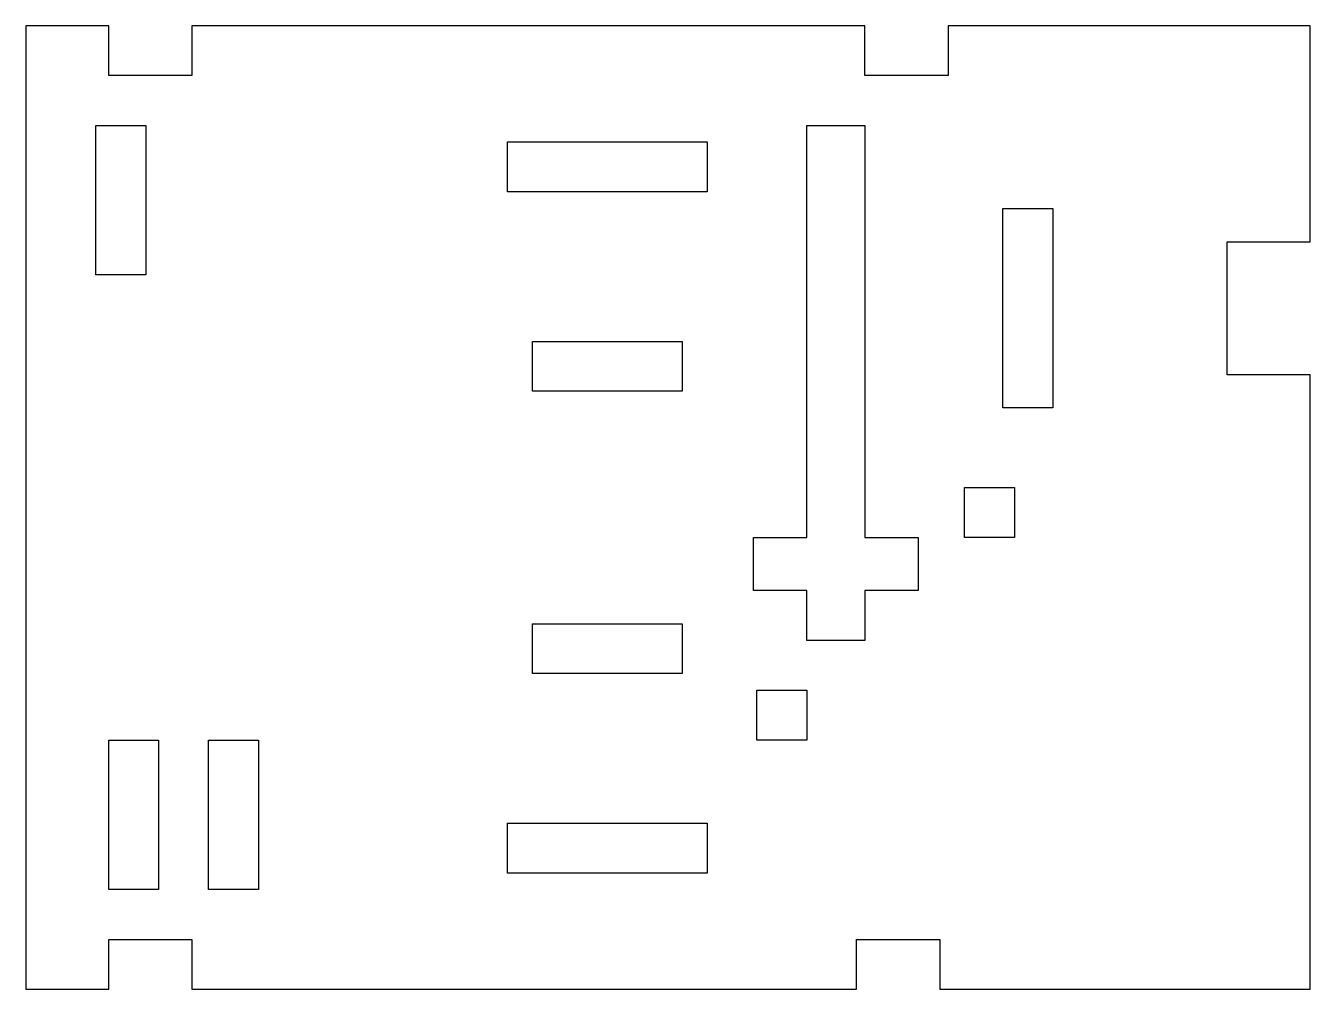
# Model space of a CAD drawing. Header units: millimetres. Extents: x 28.1 to 105.4, y -179.3 to -121.3.
import ezdxf

# ---------------------------------------------------------------- set-up
doc = ezdxf.new("R2010")
doc.units = ezdxf.units.MM

msp = doc.modelspace()

# ---------------------------------------------------------------- linework, layer by layer
for points in [[(38.098, -121.308), (38.098, -124.308), (33.098, -124.308), (33.098, -121.308), (28.098, -121.308), (28.098, -179.308), (33.098, -179.308), (33.098, -176.308), (38.098, -176.308), (38.098, -179.308), (78.098, -179.308), (78.098, -176.308), (83.098, -176.308), (83.098, -179.308), (105.398, -179.308), (105.398, -142.315), (100.398, -142.315), (100.398, -134.315), (105.398, -134.315), (105.398, -121.308), (83.598, -121.308), (83.598, -124.308), (78.598, -124.308), (78.598, -121.308)], [(32.329, -127.308), (35.329, -127.308), (35.329, -136.308), (32.329, -136.308)], [(75.098, -152.108), (75.098, -127.308), (78.598, -127.308), (78.598, -152.108), (81.798, -152.108), (81.798, -155.308), (78.598, -155.308), (78.598, -158.308), (75.098, -158.308), (75.098, -155.308), (71.898, -155.308), (71.898, -152.108)], [(57.098, -128.308), (69.098, -128.308), (69.098, -131.308), (57.098, -131.308)], [(86.898, -132.315), (89.898, -132.315), (89.898, -144.315), (86.898, -144.315)], [(58.598, -143.308), (58.598, -140.308), (67.598, -140.308), (67.598, -143.308)], [(87.598, -149.108), (87.598, -152.108), (84.598, -152.108), (84.598, -149.108)], [(58.598, -160.308), (58.598, -157.308), (67.598, -157.308), (67.598, -160.308)], [(72.098, -164.308), (72.098, -161.308), (75.098, -161.308), (75.098, -164.308)], [(36.098, -164.308), (36.098, -173.308), (33.098, -173.308), (33.098, -164.308)], [(39.098, -164.308), (42.098, -164.308), (42.098, -173.308), (39.098, -173.308)], [(57.098, -172.308), (57.098, -169.308), (69.098, -169.308), (69.098, -172.308)]]:
    msp.add_lwpolyline(points, close=True)

doc.saveas('drawing.dxf')
